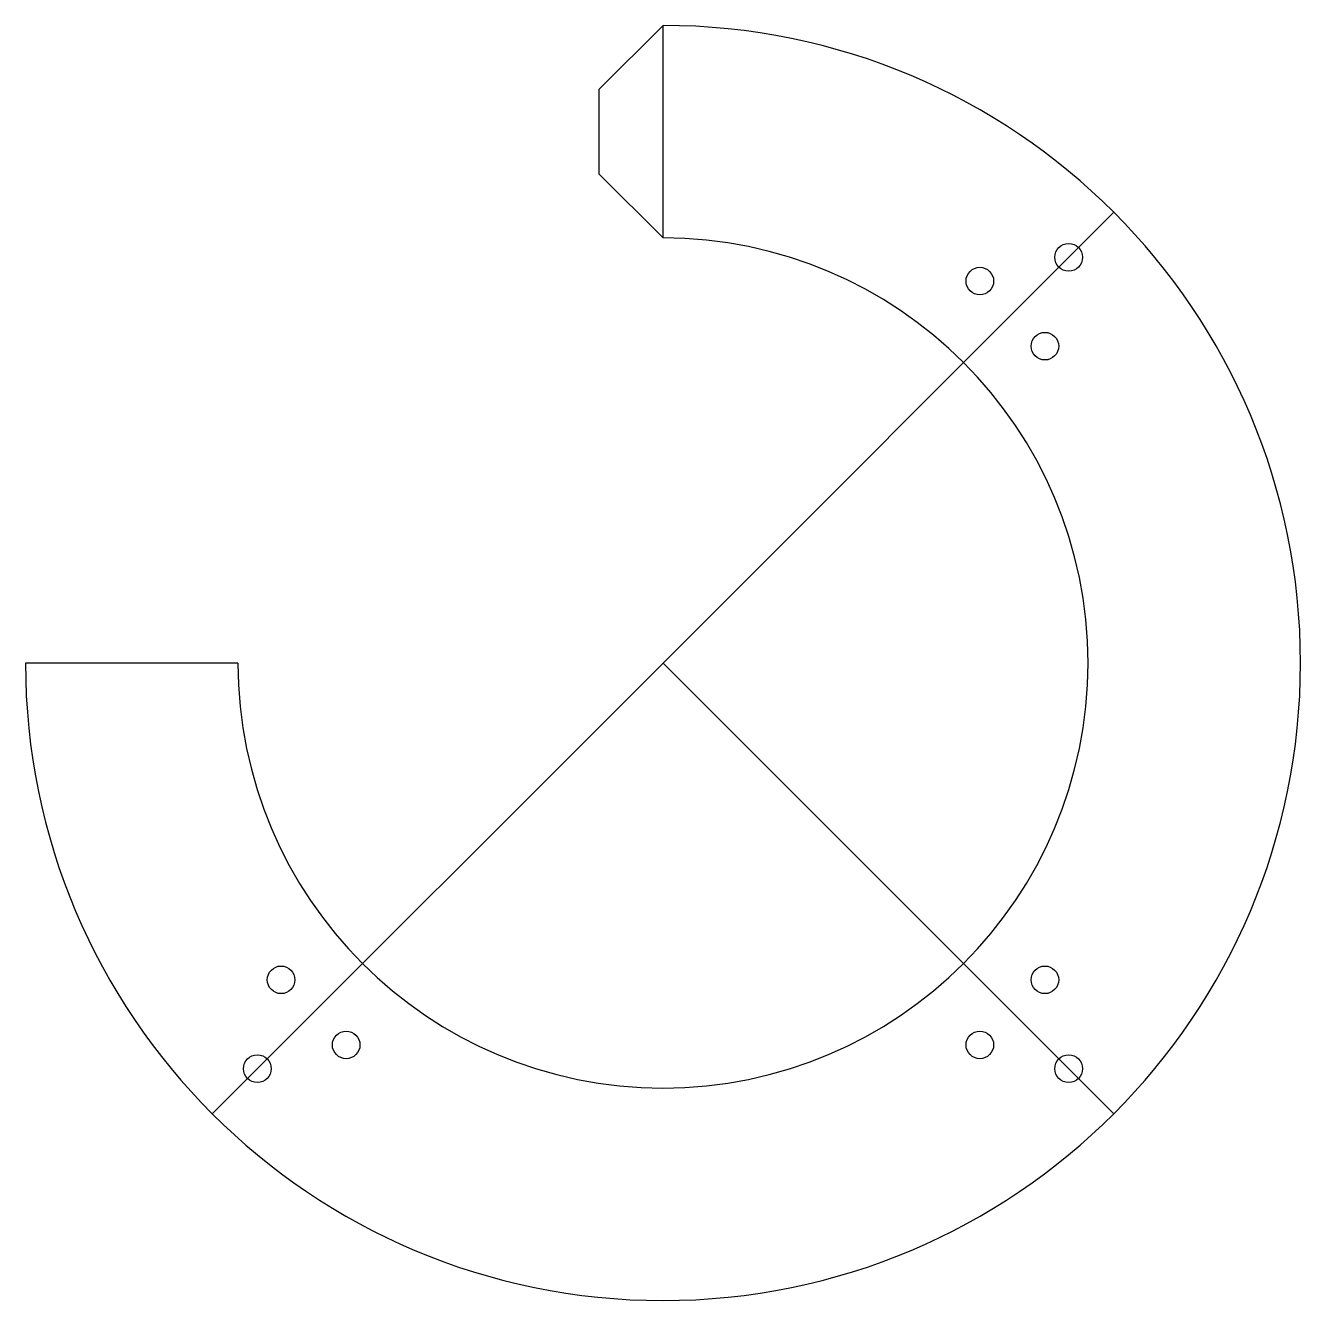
# Model space of a CAD drawing. Header units: millimetres. Extents: x -30 to 30, y -30 to 30.
import ezdxf

# ---------------------------------------------------------------- set-up
doc = ezdxf.new("R2010")
doc.units = ezdxf.units.MM
doc.layers.get('0').update_dxf_attribs({"linetype": 'CONTINUOUS'})

msp = doc.modelspace()

# ---------------------------------------------------------------- linework, layer by layer
for p, q in [((-3, 27), (0, 30)), ((0, 20), (0, 30)), ((-3, 23), (-3, 27)), ((0, 20), (-3, 23)), ((0, 0), (21.213, 21.213)), ((-20, 0), (-30, 0)), ((0, 0), (-21.213, -21.213)), ((0, 0), (21.213, -21.213))]:
    msp.add_line(p, q)
for centre in [(19.092, 19.092), (14.909, 17.971), (17.971, 14.909), (-17.971, -14.909), (17.971, -14.909), (-14.909, -17.971), (14.909, -17.971), (-19.092, -19.092), (19.092, -19.092)]:
    msp.add_circle(centre, 0.65)
for radius in [30, 20]:
    msp.add_arc((0, 0), radius, -180, 90)

doc.saveas('drawing.dxf')
